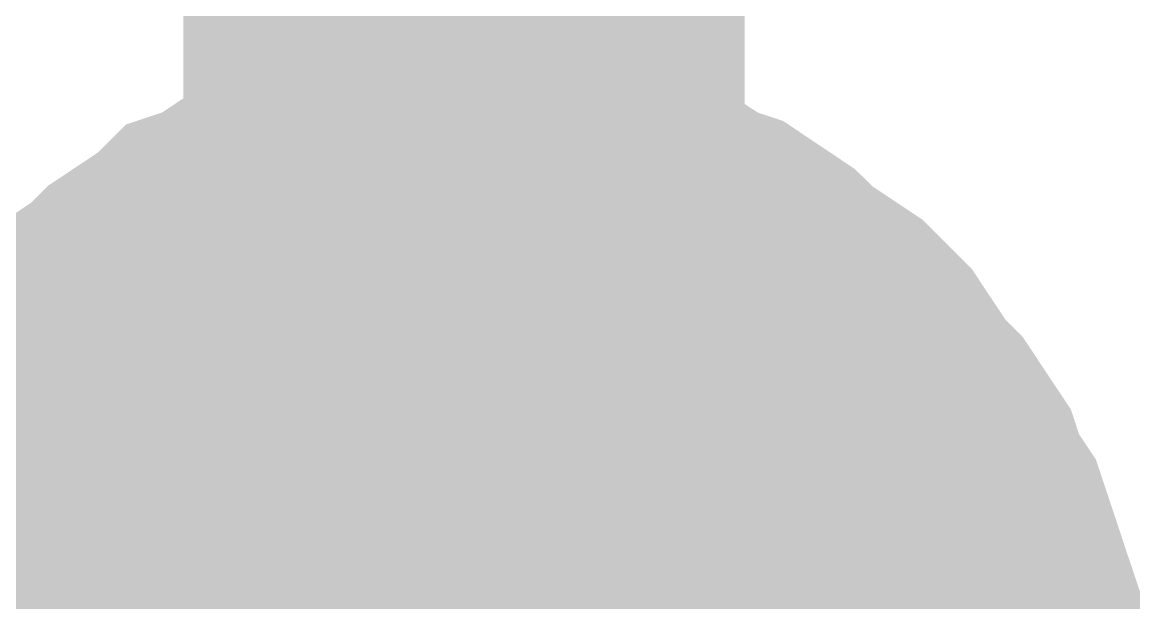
# Model space of a CAD drawing. Header units: inches. Extents: x 0 to 841, y 0 to 594.
# Drawn here: x 146.936 to 148.439, y 532.663 to 533.436 of the extents above; entities that cross this region are included whole.
import ezdxf

# ---------------------------------------------------------------- set-up
doc = ezdxf.new("R2010")
doc.units = ezdxf.units.IN
doc.layers.add('Sheet', color=255, linetype='Continuous')

msp = doc.modelspace()

# ---------------------------------------------------------------- linework, layer by layer
at = {"layer": 'Sheet'}
for points in [[(147.5253, 537.4927, 0.7493, 0.7493, 0), (147.5253, 532.4956, 0.7493, 0.7493, 0), (147.5253, 519.9971, 0.7493, 0.7493, 0)], [(146.7842, 532.6865, 0.2997, 0.2997, 0), (146.7955, 532.7202, 0.2997, 0.2997, 0), (146.8067, 532.7539, 0.2997, 0.2997, 0), (146.8179, 532.7875, 0.2997, 0.2997, 0), (146.8404, 532.8212, 0.2997, 0.2997, 0), (146.8516, 532.8549, 0.2997, 0.2997, 0), (146.8741, 532.8886, 0.2997, 0.2997, 0), (146.8853, 532.9223, 0.2997, 0.2997, 0), (146.9078, 532.9448, 0.2997, 0.2997, 0), (146.9302, 532.9784, 0.2997, 0.2997, 0), (146.9639, 533.0121, 0.2997, 0.2997, 0), (146.9864, 533.0346, 0.2997, 0.2997, 0), (147.0088, 533.0571, 0.2997, 0.2997, 0), (147.0425, 533.0795, 0.2997, 0.2997, 0), (147.065, 533.102, 0.2997, 0.2997, 0), (147.0986, 533.1244, 0.2997, 0.2997, 0), (147.1323, 533.1469, 0.2997, 0.2997, 0), (147.1548, 533.1694, 0.2997, 0.2997, 0), (147.1885, 533.1806, 0.2997, 0.2997, 0), (147.2222, 533.203, 0.2997, 0.2997, 0), (147.2558, 533.2143, 0.2997, 0.2997, 0), (147.3008, 533.2255, 0.2997, 0.2997, 0), (147.3345, 533.2367, 0.2997, 0.2997, 0), (147.3681, 533.248, 0.2997, 0.2997, 0), (147.4131, 533.248, 0.2997, 0.2997, 0), (147.4467, 533.2592, 0.2997, 0.2997, 0), (147.4804, 533.2592, 0.2997, 0.2997, 0), (147.5253, 533.2592, 0.2997, 0.2997, 0)], [(146.7842, 532.6865, 0.2997, 0.2997, 0), (146.7955, 532.7202, 0.2997, 0.2997, 0), (146.8067, 532.7539, 0.2997, 0.2997, 0), (146.8179, 532.7875, 0.2997, 0.2997, 0), (146.8404, 532.8212, 0.2997, 0.2997, 0), (146.8516, 532.8549, 0.2997, 0.2997, 0), (146.8741, 532.8886, 0.2997, 0.2997, 0), (146.8853, 532.9223, 0.2997, 0.2997, 0), (146.9078, 532.9448, 0.2997, 0.2997, 0), (146.9302, 532.9784, 0.2997, 0.2997, 0), (146.9639, 533.0121, 0.2997, 0.2997, 0), (146.9864, 533.0346, 0.2997, 0.2997, 0), (147.0088, 533.0571, 0.2997, 0.2997, 0), (147.0425, 533.0795, 0.2997, 0.2997, 0), (147.065, 533.102, 0.2997, 0.2997, 0), (147.0986, 533.1244, 0.2997, 0.2997, 0), (147.1323, 533.1469, 0.2997, 0.2997, 0), (147.1548, 533.1694, 0.2997, 0.2997, 0), (147.1885, 533.1806, 0.2997, 0.2997, 0), (147.2222, 533.203, 0.2997, 0.2997, 0), (147.2558, 533.2143, 0.2997, 0.2997, 0), (147.3008, 533.2255, 0.2997, 0.2997, 0), (147.3345, 533.2367, 0.2997, 0.2997, 0), (147.3681, 533.248, 0.2997, 0.2997, 0), (147.4131, 533.248, 0.2997, 0.2997, 0), (147.4467, 533.2592, 0.2997, 0.2997, 0), (147.4804, 533.2592, 0.2997, 0.2997, 0), (147.5253, 533.2592, 0.2997, 0.2997, 0)], [(147.5253, 533.2592, 0.2997, 0.2997, 0), (147.5253, 533.2592, 0.2997, 0.2997, 0)], [(147.5253, 533.2592, 0.2997, 0.2997, 0), (147.559, 533.2592, 0.2997, 0.2997, 0), (147.6039, 533.2592, 0.2997, 0.2997, 0), (147.6376, 533.248, 0.2997, 0.2997, 0), (147.6825, 533.248, 0.2997, 0.2997, 0), (147.7162, 533.2367, 0.2997, 0.2997, 0), (147.7499, 533.2255, 0.2997, 0.2997, 0), (147.7836, 533.2143, 0.2997, 0.2997, 0), (147.8173, 533.203, 0.2997, 0.2997, 0), (147.851, 533.1806, 0.2997, 0.2997, 0), (147.8847, 533.1694, 0.2997, 0.2997, 0), (147.9184, 533.1469, 0.2997, 0.2997, 0), (147.952, 533.1244, 0.2997, 0.2997, 0), (147.9745, 533.102, 0.2997, 0.2997, 0), (148.0082, 533.0795, 0.2997, 0.2997, 0), (148.0419, 533.0571, 0.2997, 0.2997, 0), (148.0643, 533.0346, 0.2997, 0.2997, 0), (148.0868, 533.0121, 0.2997, 0.2997, 0), (148.1092, 532.9784, 0.2997, 0.2997, 0), (148.1317, 532.9448, 0.2997, 0.2997, 0), (148.1542, 532.9223, 0.2997, 0.2997, 0), (148.1766, 532.8886, 0.2997, 0.2997, 0), (148.1991, 532.8549, 0.2997, 0.2997, 0), (148.2103, 532.8212, 0.2997, 0.2997, 0), (148.2328, 532.7875, 0.2997, 0.2997, 0), (148.244, 532.7539, 0.2997, 0.2997, 0), (148.2552, 532.7202, 0.2997, 0.2997, 0), (148.2664, 532.6865, 0.2997, 0.2997, 0), (148.2777, 532.6528, 0.2997, 0.2997, 0), (148.2777, 532.6079, 0.2997, 0.2997, 0), (148.2889, 532.5742, 0.2997, 0.2997, 0), (148.2889, 532.5293, 0.2997, 0.2997, 0), (148.2889, 532.4956, 0.2997, 0.2997, 0)], [(147.5253, 533.2592, 0.2997, 0.2997, 0), (147.5253, 533.2592, 0.2997, 0.2997, 0)], [(147.5253, 533.2592, 0.2997, 0.2997, 0), (147.559, 533.2592, 0.2997, 0.2997, 0), (147.6039, 533.2592, 0.2997, 0.2997, 0), (147.6376, 533.248, 0.2997, 0.2997, 0), (147.6825, 533.248, 0.2997, 0.2997, 0), (147.7162, 533.2367, 0.2997, 0.2997, 0), (147.7499, 533.2255, 0.2997, 0.2997, 0), (147.7836, 533.2143, 0.2997, 0.2997, 0), (147.8173, 533.203, 0.2997, 0.2997, 0), (147.851, 533.1806, 0.2997, 0.2997, 0), (147.8847, 533.1694, 0.2997, 0.2997, 0), (147.9184, 533.1469, 0.2997, 0.2997, 0), (147.952, 533.1244, 0.2997, 0.2997, 0), (147.9745, 533.102, 0.2997, 0.2997, 0), (148.0082, 533.0795, 0.2997, 0.2997, 0), (148.0419, 533.0571, 0.2997, 0.2997, 0), (148.0643, 533.0346, 0.2997, 0.2997, 0), (148.0868, 533.0121, 0.2997, 0.2997, 0), (148.1092, 532.9784, 0.2997, 0.2997, 0), (148.1317, 532.9448, 0.2997, 0.2997, 0), (148.1542, 532.9223, 0.2997, 0.2997, 0), (148.1766, 532.8886, 0.2997, 0.2997, 0), (148.1991, 532.8549, 0.2997, 0.2997, 0), (148.2103, 532.8212, 0.2997, 0.2997, 0), (148.2328, 532.7875, 0.2997, 0.2997, 0), (148.244, 532.7539, 0.2997, 0.2997, 0), (148.2552, 532.7202, 0.2997, 0.2997, 0), (148.2664, 532.6865, 0.2997, 0.2997, 0), (148.2777, 532.6528, 0.2997, 0.2997, 0), (148.2777, 532.6079, 0.2997, 0.2997, 0), (148.2889, 532.5742, 0.2997, 0.2997, 0), (148.2889, 532.5293, 0.2997, 0.2997, 0), (148.2889, 532.4956, 0.2997, 0.2997, 0)], [(146.8853, 532.9223, 0.0991, 0.0991, 0), (146.9078, 532.9448, 0.0991, 0.0991, 0), (146.9302, 532.9784, 0.0991, 0.0991, 0), (146.9639, 533.0121, 0.0991, 0.0991, 0), (146.9864, 533.0346, 0.0991, 0.0991, 0), (147.0088, 533.0571, 0.0991, 0.0991, 0), (147.0425, 533.0795, 0.0991, 0.0991, 0), (147.065, 533.102, 0.0991, 0.0991, 0), (147.0986, 533.1244, 0.0991, 0.0991, 0), (147.1323, 533.1469, 0.0991, 0.0991, 0), (147.1548, 533.1694, 0.0991, 0.0991, 0), (147.1885, 533.1806, 0.0991, 0.0991, 0), (147.2222, 533.203, 0.0991, 0.0991, 0), (147.2558, 533.2143, 0.0991, 0.0991, 0), (147.3008, 533.2255, 0.0991, 0.0991, 0), (147.3345, 533.2367, 0.0991, 0.0991, 0), (147.3681, 533.248, 0.0991, 0.0991, 0), (147.4131, 533.248, 0.0991, 0.0991, 0), (147.4467, 533.2592, 0.0991, 0.0991, 0), (147.4804, 533.2592, 0.0991, 0.0991, 0), (147.5253, 533.2592, 0.0991, 0.0991, 0)], [(146.8853, 532.9223, 0.0991, 0.0991, 0), (146.9078, 532.9448, 0.0991, 0.0991, 0), (146.9302, 532.9784, 0.0991, 0.0991, 0), (146.9639, 533.0121, 0.0991, 0.0991, 0), (146.9864, 533.0346, 0.0991, 0.0991, 0), (147.0088, 533.0571, 0.0991, 0.0991, 0), (147.0425, 533.0795, 0.0991, 0.0991, 0), (147.065, 533.102, 0.0991, 0.0991, 0), (147.0986, 533.1244, 0.0991, 0.0991, 0), (147.1323, 533.1469, 0.0991, 0.0991, 0), (147.1548, 533.1694, 0.0991, 0.0991, 0), (147.1885, 533.1806, 0.0991, 0.0991, 0), (147.2222, 533.203, 0.0991, 0.0991, 0), (147.2558, 533.2143, 0.0991, 0.0991, 0), (147.3008, 533.2255, 0.0991, 0.0991, 0), (147.3345, 533.2367, 0.0991, 0.0991, 0), (147.3681, 533.248, 0.0991, 0.0991, 0), (147.4131, 533.248, 0.0991, 0.0991, 0), (147.4467, 533.2592, 0.0991, 0.0991, 0), (147.4804, 533.2592, 0.0991, 0.0991, 0), (147.5253, 533.2592, 0.0991, 0.0991, 0)], [(147.5253, 533.2592, 0.0991, 0.0991, 0), (147.5253, 533.2592, 0.0991, 0.0991, 0)], [(147.5253, 533.2592, 0.0991, 0.0991, 0), (147.559, 533.2592, 0.0991, 0.0991, 0), (147.6039, 533.2592, 0.0991, 0.0991, 0), (147.6376, 533.248, 0.0991, 0.0991, 0), (147.6825, 533.248, 0.0991, 0.0991, 0), (147.7162, 533.2367, 0.0991, 0.0991, 0), (147.7499, 533.2255, 0.0991, 0.0991, 0), (147.7836, 533.2143, 0.0991, 0.0991, 0), (147.8173, 533.203, 0.0991, 0.0991, 0), (147.851, 533.1806, 0.0991, 0.0991, 0), (147.8847, 533.1694, 0.0991, 0.0991, 0), (147.9184, 533.1469, 0.0991, 0.0991, 0), (147.952, 533.1244, 0.0991, 0.0991, 0), (147.9745, 533.102, 0.0991, 0.0991, 0), (148.0082, 533.0795, 0.0991, 0.0991, 0), (148.0419, 533.0571, 0.0991, 0.0991, 0), (148.0643, 533.0346, 0.0991, 0.0991, 0), (148.0868, 533.0121, 0.0991, 0.0991, 0), (148.1092, 532.9784, 0.0991, 0.0991, 0), (148.1317, 532.9448, 0.0991, 0.0991, 0), (148.1542, 532.9223, 0.0991, 0.0991, 0), (148.1766, 532.8886, 0.0991, 0.0991, 0), (148.1991, 532.8549, 0.0991, 0.0991, 0), (148.2103, 532.8212, 0.0991, 0.0991, 0), (148.2328, 532.7875, 0.0991, 0.0991, 0), (148.244, 532.7539, 0.0991, 0.0991, 0), (148.2552, 532.7202, 0.0991, 0.0991, 0), (148.2664, 532.6865, 0.0991, 0.0991, 0), (148.2777, 532.6528, 0.0991, 0.0991, 0), (148.2777, 532.6079, 0.0991, 0.0991, 0)], [(147.5253, 533.2592, 0.0991, 0.0991, 0), (147.5253, 533.2592, 0.0991, 0.0991, 0)], [(147.5253, 533.2592, 0.0991, 0.0991, 0), (147.559, 533.2592, 0.0991, 0.0991, 0), (147.6039, 533.2592, 0.0991, 0.0991, 0), (147.6376, 533.248, 0.0991, 0.0991, 0), (147.6825, 533.248, 0.0991, 0.0991, 0), (147.7162, 533.2367, 0.0991, 0.0991, 0), (147.7499, 533.2255, 0.0991, 0.0991, 0), (147.7836, 533.2143, 0.0991, 0.0991, 0), (147.8173, 533.203, 0.0991, 0.0991, 0), (147.851, 533.1806, 0.0991, 0.0991, 0), (147.8847, 533.1694, 0.0991, 0.0991, 0), (147.9184, 533.1469, 0.0991, 0.0991, 0), (147.952, 533.1244, 0.0991, 0.0991, 0), (147.9745, 533.102, 0.0991, 0.0991, 0), (148.0082, 533.0795, 0.0991, 0.0991, 0), (148.0419, 533.0571, 0.0991, 0.0991, 0), (148.0643, 533.0346, 0.0991, 0.0991, 0), (148.0868, 533.0121, 0.0991, 0.0991, 0), (148.1092, 532.9784, 0.0991, 0.0991, 0), (148.1317, 532.9448, 0.0991, 0.0991, 0), (148.1542, 532.9223, 0.0991, 0.0991, 0), (148.1766, 532.8886, 0.0991, 0.0991, 0), (148.1991, 532.8549, 0.0991, 0.0991, 0), (148.2103, 532.8212, 0.0991, 0.0991, 0), (148.2328, 532.7875, 0.0991, 0.0991, 0), (148.244, 532.7539, 0.0991, 0.0991, 0), (148.2552, 532.7202, 0.0991, 0.0991, 0), (148.2664, 532.6865, 0.0991, 0.0991, 0), (148.2777, 532.6528, 0.0991, 0.0991, 0), (148.2777, 532.6079, 0.0991, 0.0991, 0)], [(147.0088, 532.4956, 0.2997, 0.2997, 0), (147.0088, 532.518, 0.2997, 0.2997, 0), (147.0088, 532.5517, 0.2997, 0.2997, 0), (147.02, 532.5742, 0.2997, 0.2997, 0), (147.02, 532.5966, 0.2997, 0.2997, 0), (147.02, 532.6191, 0.2997, 0.2997, 0), (147.0313, 532.6416, 0.2997, 0.2997, 0), (147.0425, 532.6753, 0.2997, 0.2997, 0), (147.0537, 532.6977, 0.2997, 0.2997, 0), (147.065, 532.7202, 0.2997, 0.2997, 0), (147.0762, 532.7426, 0.2997, 0.2997, 0), (147.0874, 532.7539, 0.2997, 0.2997, 0), (147.0986, 532.7763, 0.2997, 0.2997, 0), (147.1099, 532.7988, 0.2997, 0.2997, 0), (147.1323, 532.8212, 0.2997, 0.2997, 0), (147.1436, 532.8325, 0.2997, 0.2997, 0), (147.166, 532.8549, 0.2997, 0.2997, 0), (147.1772, 532.8662, 0.2997, 0.2997, 0), (147.1997, 532.8886, 0.2997, 0.2997, 0), (147.2222, 532.8998, 0.2997, 0.2997, 0), (147.2334, 532.9111, 0.2997, 0.2997, 0), (147.2558, 532.9335, 0.2997, 0.2997, 0), (147.2783, 532.9448, 0.2997, 0.2997, 0), (147.3008, 532.956, 0.2997, 0.2997, 0), (147.3232, 532.956, 0.2997, 0.2997, 0), (147.3457, 532.9672, 0.2997, 0.2997, 0), (147.3681, 532.9784, 0.2997, 0.2997, 0), (147.4018, 532.9897, 0.2997, 0.2997, 0), (147.4243, 532.9897, 0.2997, 0.2997, 0), (147.4467, 532.9897, 0.2997, 0.2997, 0), (147.4692, 533.0009, 0.2997, 0.2997, 0), (147.5029, 533.0009, 0.2997, 0.2997, 0), (147.5253, 533.0009, 0.2997, 0.2997, 0)], [(147.0088, 532.4956, 0.2997, 0.2997, 0), (147.0088, 532.518, 0.2997, 0.2997, 0), (147.0088, 532.5517, 0.2997, 0.2997, 0), (147.02, 532.5742, 0.2997, 0.2997, 0), (147.02, 532.5966, 0.2997, 0.2997, 0), (147.02, 532.6191, 0.2997, 0.2997, 0), (147.0313, 532.6416, 0.2997, 0.2997, 0), (147.0425, 532.6753, 0.2997, 0.2997, 0), (147.0537, 532.6977, 0.2997, 0.2997, 0), (147.065, 532.7202, 0.2997, 0.2997, 0), (147.0762, 532.7426, 0.2997, 0.2997, 0), (147.0874, 532.7539, 0.2997, 0.2997, 0), (147.0986, 532.7763, 0.2997, 0.2997, 0), (147.1099, 532.7988, 0.2997, 0.2997, 0), (147.1323, 532.8212, 0.2997, 0.2997, 0), (147.1436, 532.8325, 0.2997, 0.2997, 0), (147.166, 532.8549, 0.2997, 0.2997, 0), (147.1772, 532.8662, 0.2997, 0.2997, 0), (147.1997, 532.8886, 0.2997, 0.2997, 0), (147.2222, 532.8998, 0.2997, 0.2997, 0), (147.2334, 532.9111, 0.2997, 0.2997, 0), (147.2558, 532.9335, 0.2997, 0.2997, 0), (147.2783, 532.9448, 0.2997, 0.2997, 0), (147.3008, 532.956, 0.2997, 0.2997, 0), (147.3232, 532.956, 0.2997, 0.2997, 0), (147.3457, 532.9672, 0.2997, 0.2997, 0), (147.3681, 532.9784, 0.2997, 0.2997, 0), (147.4018, 532.9897, 0.2997, 0.2997, 0), (147.4243, 532.9897, 0.2997, 0.2997, 0), (147.4467, 532.9897, 0.2997, 0.2997, 0), (147.4692, 533.0009, 0.2997, 0.2997, 0), (147.5029, 533.0009, 0.2997, 0.2997, 0), (147.5253, 533.0009, 0.2997, 0.2997, 0)], [(147.5253, 533.0009, 0.2997, 0.2997, 0), (147.5253, 533.0009, 0.2997, 0.2997, 0)], [(147.5253, 533.0009, 0.2997, 0.2997, 0), (147.5478, 533.0009, 0.2997, 0.2997, 0), (147.5815, 533.0009, 0.2997, 0.2997, 0), (147.6039, 532.9897, 0.2997, 0.2997, 0), (147.6264, 532.9897, 0.2997, 0.2997, 0), (147.6489, 532.9897, 0.2997, 0.2997, 0), (147.6713, 532.9784, 0.2997, 0.2997, 0), (147.705, 532.9672, 0.2997, 0.2997, 0), (147.7275, 532.956, 0.2997, 0.2997, 0), (147.7499, 532.956, 0.2997, 0.2997, 0), (147.7724, 532.9448, 0.2997, 0.2997, 0), (147.7836, 532.9335, 0.2997, 0.2997, 0), (147.8061, 532.9111, 0.2997, 0.2997, 0), (147.8285, 532.8998, 0.2997, 0.2997, 0), (147.851, 532.8886, 0.2997, 0.2997, 0), (147.8622, 532.8662, 0.2997, 0.2997, 0), (147.8847, 532.8549, 0.2997, 0.2997, 0), (147.8959, 532.8325, 0.2997, 0.2997, 0), (147.9184, 532.8212, 0.2997, 0.2997, 0), (147.9296, 532.7988, 0.2997, 0.2997, 0), (147.9408, 532.7763, 0.2997, 0.2997, 0), (147.9633, 532.7539, 0.2997, 0.2997, 0), (147.9745, 532.7426, 0.2997, 0.2997, 0), (147.9857, 532.7202, 0.2997, 0.2997, 0), (147.9857, 532.6977, 0.2997, 0.2997, 0), (147.997, 532.6753, 0.2997, 0.2997, 0), (148.0082, 532.6416, 0.2997, 0.2997, 0), (148.0194, 532.6191, 0.2997, 0.2997, 0), (148.0194, 532.5966, 0.2997, 0.2997, 0), (148.0194, 532.5742, 0.2997, 0.2997, 0), (148.0306, 532.5517, 0.2997, 0.2997, 0), (148.0306, 532.518, 0.2997, 0.2997, 0), (148.0306, 532.4956, 0.2997, 0.2997, 0)], [(147.5253, 533.0009, 0.2997, 0.2997, 0), (147.5253, 533.0009, 0.2997, 0.2997, 0)], [(147.5253, 533.0009, 0.2997, 0.2997, 0), (147.5478, 533.0009, 0.2997, 0.2997, 0), (147.5815, 533.0009, 0.2997, 0.2997, 0), (147.6039, 532.9897, 0.2997, 0.2997, 0), (147.6264, 532.9897, 0.2997, 0.2997, 0), (147.6489, 532.9897, 0.2997, 0.2997, 0), (147.6713, 532.9784, 0.2997, 0.2997, 0), (147.705, 532.9672, 0.2997, 0.2997, 0), (147.7275, 532.956, 0.2997, 0.2997, 0), (147.7499, 532.956, 0.2997, 0.2997, 0), (147.7724, 532.9448, 0.2997, 0.2997, 0), (147.7836, 532.9335, 0.2997, 0.2997, 0), (147.8061, 532.9111, 0.2997, 0.2997, 0), (147.8285, 532.8998, 0.2997, 0.2997, 0), (147.851, 532.8886, 0.2997, 0.2997, 0), (147.8622, 532.8662, 0.2997, 0.2997, 0), (147.8847, 532.8549, 0.2997, 0.2997, 0), (147.8959, 532.8325, 0.2997, 0.2997, 0), (147.9184, 532.8212, 0.2997, 0.2997, 0), (147.9296, 532.7988, 0.2997, 0.2997, 0), (147.9408, 532.7763, 0.2997, 0.2997, 0), (147.9633, 532.7539, 0.2997, 0.2997, 0), (147.9745, 532.7426, 0.2997, 0.2997, 0), (147.9857, 532.7202, 0.2997, 0.2997, 0), (147.9857, 532.6977, 0.2997, 0.2997, 0), (147.997, 532.6753, 0.2997, 0.2997, 0), (148.0082, 532.6416, 0.2997, 0.2997, 0), (148.0194, 532.6191, 0.2997, 0.2997, 0), (148.0194, 532.5966, 0.2997, 0.2997, 0), (148.0194, 532.5742, 0.2997, 0.2997, 0), (148.0306, 532.5517, 0.2997, 0.2997, 0), (148.0306, 532.518, 0.2997, 0.2997, 0), (148.0306, 532.4956, 0.2997, 0.2997, 0)], [(147.02, 532.5966, 0.0991, 0.0991, 0), (147.02, 532.6191, 0.0991, 0.0991, 0), (147.0313, 532.6416, 0.0991, 0.0991, 0), (147.0425, 532.6753, 0.0991, 0.0991, 0), (147.0537, 532.6977, 0.0991, 0.0991, 0), (147.065, 532.7202, 0.0991, 0.0991, 0), (147.0762, 532.7426, 0.0991, 0.0991, 0), (147.0874, 532.7539, 0.0991, 0.0991, 0), (147.0986, 532.7763, 0.0991, 0.0991, 0), (147.1099, 532.7988, 0.0991, 0.0991, 0), (147.1323, 532.8212, 0.0991, 0.0991, 0), (147.1436, 532.8325, 0.0991, 0.0991, 0), (147.166, 532.8549, 0.0991, 0.0991, 0), (147.1772, 532.8662, 0.0991, 0.0991, 0), (147.1997, 532.8886, 0.0991, 0.0991, 0), (147.2222, 532.8998, 0.0991, 0.0991, 0), (147.2334, 532.9111, 0.0991, 0.0991, 0), (147.2558, 532.9335, 0.0991, 0.0991, 0), (147.2783, 532.9448, 0.0991, 0.0991, 0), (147.3008, 532.956, 0.0991, 0.0991, 0), (147.3232, 532.956, 0.0991, 0.0991, 0), (147.3457, 532.9672, 0.0991, 0.0991, 0), (147.3681, 532.9784, 0.0991, 0.0991, 0), (147.4018, 532.9897, 0.0991, 0.0991, 0), (147.4243, 532.9897, 0.0991, 0.0991, 0), (147.4467, 532.9897, 0.0991, 0.0991, 0), (147.4692, 533.0009, 0.0991, 0.0991, 0), (147.5029, 533.0009, 0.0991, 0.0991, 0), (147.5253, 533.0009, 0.0991, 0.0991, 0)], [(147.02, 532.5966, 0.0991, 0.0991, 0), (147.02, 532.6191, 0.0991, 0.0991, 0), (147.0313, 532.6416, 0.0991, 0.0991, 0), (147.0425, 532.6753, 0.0991, 0.0991, 0), (147.0537, 532.6977, 0.0991, 0.0991, 0), (147.065, 532.7202, 0.0991, 0.0991, 0), (147.0762, 532.7426, 0.0991, 0.0991, 0), (147.0874, 532.7539, 0.0991, 0.0991, 0), (147.0986, 532.7763, 0.0991, 0.0991, 0), (147.1099, 532.7988, 0.0991, 0.0991, 0), (147.1323, 532.8212, 0.0991, 0.0991, 0), (147.1436, 532.8325, 0.0991, 0.0991, 0), (147.166, 532.8549, 0.0991, 0.0991, 0), (147.1772, 532.8662, 0.0991, 0.0991, 0), (147.1997, 532.8886, 0.0991, 0.0991, 0), (147.2222, 532.8998, 0.0991, 0.0991, 0), (147.2334, 532.9111, 0.0991, 0.0991, 0), (147.2558, 532.9335, 0.0991, 0.0991, 0), (147.2783, 532.9448, 0.0991, 0.0991, 0), (147.3008, 532.956, 0.0991, 0.0991, 0), (147.3232, 532.956, 0.0991, 0.0991, 0), (147.3457, 532.9672, 0.0991, 0.0991, 0), (147.3681, 532.9784, 0.0991, 0.0991, 0), (147.4018, 532.9897, 0.0991, 0.0991, 0), (147.4243, 532.9897, 0.0991, 0.0991, 0), (147.4467, 532.9897, 0.0991, 0.0991, 0), (147.4692, 533.0009, 0.0991, 0.0991, 0), (147.5029, 533.0009, 0.0991, 0.0991, 0), (147.5253, 533.0009, 0.0991, 0.0991, 0)], [(147.5253, 533.0009, 0.0991, 0.0991, 0), (147.5253, 533.0009, 0.0991, 0.0991, 0)], [(147.5253, 533.0009, 0.0991, 0.0991, 0), (147.5478, 533.0009, 0.0991, 0.0991, 0), (147.5815, 533.0009, 0.0991, 0.0991, 0), (147.6039, 532.9897, 0.0991, 0.0991, 0), (147.6264, 532.9897, 0.0991, 0.0991, 0), (147.6489, 532.9897, 0.0991, 0.0991, 0), (147.6713, 532.9784, 0.0991, 0.0991, 0), (147.705, 532.9672, 0.0991, 0.0991, 0), (147.7275, 532.956, 0.0991, 0.0991, 0), (147.7499, 532.956, 0.0991, 0.0991, 0), (147.7724, 532.9448, 0.0991, 0.0991, 0), (147.7836, 532.9335, 0.0991, 0.0991, 0), (147.8061, 532.9111, 0.0991, 0.0991, 0), (147.8285, 532.8998, 0.0991, 0.0991, 0), (147.851, 532.8886, 0.0991, 0.0991, 0), (147.8622, 532.8662, 0.0991, 0.0991, 0), (147.8847, 532.8549, 0.0991, 0.0991, 0), (147.8959, 532.8325, 0.0991, 0.0991, 0), (147.9184, 532.8212, 0.0991, 0.0991, 0), (147.9296, 532.7988, 0.0991, 0.0991, 0), (147.9408, 532.7763, 0.0991, 0.0991, 0), (147.9633, 532.7539, 0.0991, 0.0991, 0), (147.9745, 532.7426, 0.0991, 0.0991, 0), (147.9857, 532.7202, 0.0991, 0.0991, 0), (147.9857, 532.6977, 0.0991, 0.0991, 0), (147.997, 532.6753, 0.0991, 0.0991, 0), (148.0082, 532.6416, 0.0991, 0.0991, 0), (148.0194, 532.6191, 0.0991, 0.0991, 0), (148.0194, 532.5966, 0.0991, 0.0991, 0)], [(147.5253, 533.0009, 0.0991, 0.0991, 0), (147.5253, 533.0009, 0.0991, 0.0991, 0)], [(147.5253, 533.0009, 0.0991, 0.0991, 0), (147.5478, 533.0009, 0.0991, 0.0991, 0), (147.5815, 533.0009, 0.0991, 0.0991, 0), (147.6039, 532.9897, 0.0991, 0.0991, 0), (147.6264, 532.9897, 0.0991, 0.0991, 0), (147.6489, 532.9897, 0.0991, 0.0991, 0), (147.6713, 532.9784, 0.0991, 0.0991, 0), (147.705, 532.9672, 0.0991, 0.0991, 0), (147.7275, 532.956, 0.0991, 0.0991, 0), (147.7499, 532.956, 0.0991, 0.0991, 0), (147.7724, 532.9448, 0.0991, 0.0991, 0), (147.7836, 532.9335, 0.0991, 0.0991, 0), (147.8061, 532.9111, 0.0991, 0.0991, 0), (147.8285, 532.8998, 0.0991, 0.0991, 0), (147.851, 532.8886, 0.0991, 0.0991, 0), (147.8622, 532.8662, 0.0991, 0.0991, 0), (147.8847, 532.8549, 0.0991, 0.0991, 0), (147.8959, 532.8325, 0.0991, 0.0991, 0), (147.9184, 532.8212, 0.0991, 0.0991, 0), (147.9296, 532.7988, 0.0991, 0.0991, 0), (147.9408, 532.7763, 0.0991, 0.0991, 0), (147.9633, 532.7539, 0.0991, 0.0991, 0), (147.9745, 532.7426, 0.0991, 0.0991, 0), (147.9857, 532.7202, 0.0991, 0.0991, 0), (147.9857, 532.6977, 0.0991, 0.0991, 0), (147.997, 532.6753, 0.0991, 0.0991, 0), (148.0082, 532.6416, 0.0991, 0.0991, 0), (148.0194, 532.6191, 0.0991, 0.0991, 0), (148.0194, 532.5966, 0.0991, 0.0991, 0)], [(145.0213, 532.4956, 0.7493, 0.7493, 0), (147.5253, 532.4956, 0.7493, 0.7493, 0)]]:
    msp.add_lwpolyline(points, format="xyseb", dxfattribs=at)
msp.add_lwpolyline([(147.2459, 532.5, 0.508, 0.508, 1), (147.7539, 532.5, 0.508, 0.508, 1)], format="xyseb", close=True, dxfattribs=at)

doc.saveas('drawing.dxf')
